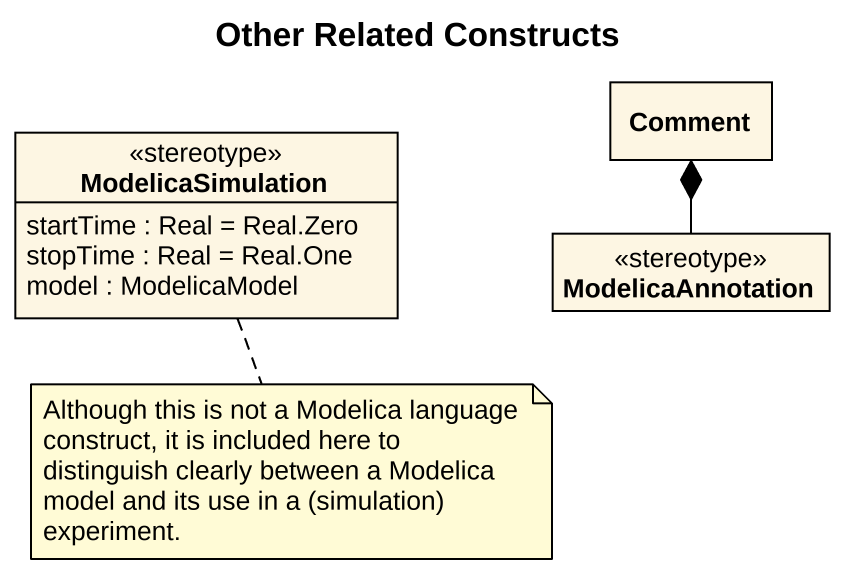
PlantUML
@startuml
title Other Related Constructs
hide circle
hide empty members
class ModelicaSimulation <<stereotype>> {
  startTime : Real = Real.Zero
  stopTime : Real = Real.One
  model : ModelicaModel
}
class Comment
class ModelicaAnnotation <<stereotype>>
ModelicaAnnotation -up-* Comment
note bottom of ModelicaSimulation : Although this is not a Modelica language construct, it is included here to distinguish clearly between a Modelica model and its use in a (simulation) experiment.
@enduml
